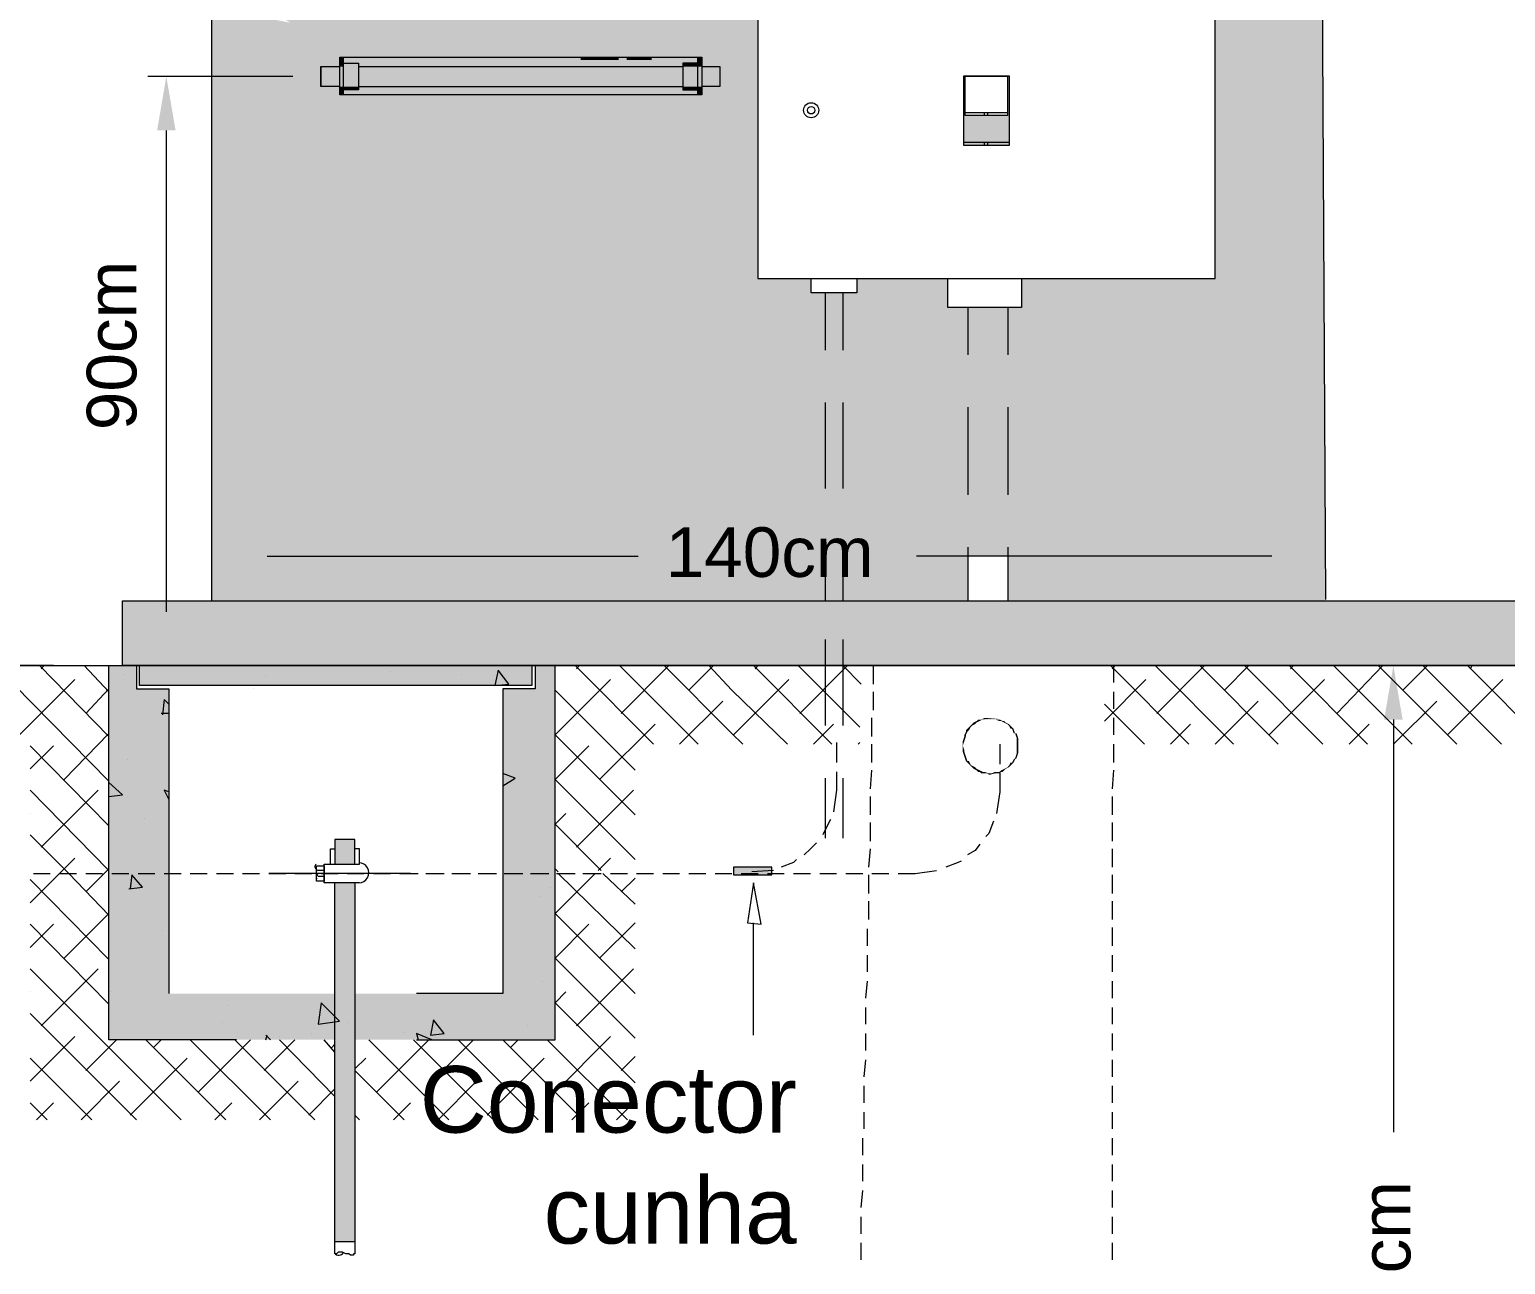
# Model space of a CAD drawing. Header units: millimetres. Extents: x 3949 to 6216, y -1987 to -943.
# Drawn here: x 4916.47 to 4963.29, y -1633.2 to -1594.04 of the extents above; entities that cross this region are included whole.
import ezdxf

# ---------------------------------------------------------------- set-up
doc = ezdxf.new("R2010")
doc.units = ezdxf.units.MM
doc.layers.add('PADRÃO DE ENTRADA', color=7, linetype='Continuous', lineweight=0)
doc.styles.add('ARIAL', font='arial.ttf')

msp = doc.modelspace()

# ---------------------------------------------------------------- hatches: boundary and pattern name
at = {"layer": 'PADRÃO DE ENTRADA', "true_color": 0xffdf7e}
h = msp.add_hatch(color=41, dxfattribs=at)
h.dxf.hatch_style = 1
h.paths.add_polyline_path([(4946.516, -1567.59), (4946.174, -1567.59), (4945.833, -1567.59), (4940.902, -1567.59), (4940.707, -1567.59), (4923.766, -1567.59), (4923.326, -1567.59), (4923.034, -1567.59), (4922.692, -1567.59), (4922.252, -1567.59), (4922.252, -1581.306), (4932.488, -1581.306), (4937.893, -1583.448), (4937.956, -1583.259), (4939.079, -1583.942), (4937.81, -1583.698), (4937.893, -1583.448), (4932.488, -1581.306), (4922.252, -1581.306), (4922.252, -1592.813), (4923.556, -1593.33), (4923.619, -1593.141), (4924.742, -1593.824), (4923.473, -1593.58), (4923.556, -1593.33), (4922.252, -1592.813), (4922.252, -1612.163), (4946.232, -1612.163), (4946.232, -1610.747), (4947.501, -1610.747), (4947.501, -1612.163), (4957.594, -1612.163), (4957.351, -1567.59), (4947.493, -1567.59), (4947.493, -1577.745), (4954.083, -1577.745), (4954.083, -1601.933), (4947.94, -1601.933), (4947.94, -1602.861), (4945.597, -1602.861), (4945.597, -1601.933), (4942.718, -1601.933), (4942.718, -1602.386), (4941.266, -1602.386), (4941.266, -1601.933), (4939.573, -1601.933), (4939.573, -1577.745), (4946.516, -1577.745)])
h.paths.add_polyline_path([(4937.795, -1594.922), (4937.795, -1595.214), (4938.367, -1595.214), (4938.367, -1595.849), (4937.795, -1595.849), (4937.795, -1596.115), (4926.308, -1596.115), (4926.308, -1595.849), (4925.711, -1595.849), (4925.711, -1595.214), (4926.308, -1595.214), (4926.308, -1594.922)], flags=16)
h.paths.add_polyline_path([(4937.199, -1595.214), (4937.199, -1595.112), (4937.656, -1595.112), (4937.656, -1595.95), (4937.199, -1595.95), (4926.905, -1595.849), (4926.905, -1595.95), (4926.422, -1595.95), (4926.422, -1595.112), (4926.905, -1595.112), (4926.905, -1595.214)], flags=0)
h.paths.add_polyline_path([(4936.398, -1612.266), (4943.785, -1612.266), (4943.785, -1609.022), (4936.398, -1609.022)], flags=9)

# ---------------------------------------------------------------- linework, layer by layer
at = {"layer": 'PADRÃO DE ENTRADA', "color": 7, "lineweight": 5}
for points in [[(4957.594, -1612.114), (4957.35, -1567.248)], [(4922.252, -1612.163), (4922.252, -1567.59)], [(4922.252, -1610.65), (4922.252, -1601.13)], [(4942.718, -1601.933), (4942.718, -1602.386), (4941.266, -1602.386), (4941.266, -1601.933)], [(4947.94, -1601.933), (4947.94, -1602.861), (4945.597, -1602.861), (4945.597, -1601.933)], [(4941.712, -1602.386), (4941.712, -1604.205)], [(4942.273, -1602.386), (4942.273, -1604.205)], [(4946.232, -1602.861), (4946.232, -1604.352)], [(4947.501, -1602.861), (4947.501, -1604.352)], [(4941.712, -1605.865), (4941.712, -1608.599)], [(4942.273, -1605.865), (4942.273, -1608.599)], [(4946.232, -1606.012), (4946.232, -1608.794)], [(4947.501, -1606.012), (4947.501, -1608.794)], [(4941.712, -1610.259), (4941.712, -1612.163)], [(4942.273, -1610.259), (4942.273, -1612.163)], [(4946.232, -1610.454), (4946.232, -1612.163)], [(4947.501, -1610.454), (4947.501, -1612.163)], [(4941.712, -1613.383), (4941.712, -1616.117)], [(4942.273, -1613.383), (4942.273, -1616.117)], [(4858.688, -1614.213), (4923.424, -1614.213), (4950.568, -1614.213)], [(4917.224, -1614.213), (4908.143, -1614.213)], [(4923.034, -1626.077), (4918.981, -1626.077), (4918.981, -1614.213), (4919.86, -1614.213), (4919.86, -1614.946), (4920.885, -1614.946), (4920.885, -1624.612)], [(4918.981, -1614.213), (4958.477, -1614.213)], [(4919.47, -1614.506), (4919.47, -1614.506)], [(4923.961, -1614.555), (4923.961, -1614.555)], [(4927.916, -1614.409), (4927.916, -1614.409)], [(4928.746, -1626.077), (4933.139, -1626.077), (4933.139, -1614.213), (4932.505, -1614.213), (4932.505, -1614.946), (4931.479, -1614.946), (4931.479, -1624.612), (4928.746, -1624.612)], [(4930.161, -1614.506), (4930.161, -1614.506)], [(4931.821, -1614.213), (4931.821, -1614.213)], [(4950.764, -1614.213), (4977.078, -1614.213)], [(4959.893, -1614.213), (4959.893, -1614.213)], [(4920.007, -1614.702), (4920.007, -1614.702)], [(4923.571, -1614.946), (4923.571, -1614.946)], [(4926.06, -1614.848), (4926.012, -1614.848)], [(4926.06, -1614.848), (4926.06, -1614.848)], [(4931.479, -1614.946), (4931.479, -1614.946)], [(4920.885, -1615.434), (4920.739, -1615.287), (4920.69, -1615.776)], [(4920.885, -1615.727), (4920.641, -1615.727)], [(4919.567, -1617.191), (4919.567, -1617.191)], [(4931.479, -1617.924), (4931.479, -1618.021), (4931.87, -1617.777), (4931.479, -1617.631)], [(4941.712, -1617.777), (4941.712, -1619.681)], [(4942.273, -1617.777), (4942.273, -1619.681)], [(4918.981, -1618.363), (4919.421, -1618.314), (4918.981, -1617.924)], [(4920.885, -1618.217), (4920.739, -1618.168), (4920.885, -1618.461)], [(4920.104, -1619.047), (4920.104, -1619.047)], [(4919.616, -1621.292), (4920.055, -1621.244), (4919.714, -1620.853), (4919.665, -1621.292)], [(4932.651, -1621.537), (4932.651, -1621.537)], [(4932.993, -1621.244), (4932.993, -1621.244)], [(4920.69, -1622.611), (4920.69, -1622.611)], [(4932.749, -1624.222), (4932.749, -1624.222)], [(4919.03, -1624.563), (4919.03, -1624.563)], [(4922.789, -1625.003), (4922.789, -1625.003)], [(4922.594, -1625.54), (4922.594, -1625.54)], [(4926.549, -1625.54), (4926.549, -1625.54)], [(4928.355, -1625.833), (4928.355, -1625.833)], [(4932.261, -1625.637), (4932.261, -1625.637)], [(4924.108, -1626.077), (4923.961, -1625.93)], [(4923.961, -1626.077), (4924.01, -1625.93)], [(4924.401, -1625.979), (4924.401, -1625.979)], [(4925.426, -1625.882), (4925.426, -1625.882)], [(4929.234, -1626.077), (4928.746, -1625.882), (4928.794, -1626.077)]]:
    msp.add_lwpolyline(points, dxfattribs=at)
at = {"layer": 'PADRÃO DE ENTRADA', "lineweight": 5}
for points in [[(4954.083, -1601.933), (4954.083, -1577.745), (4939.573, -1577.745), (4939.573, -1601.933)], [(4947.555, -1595.518), (4946.101, -1595.518), (4946.101, -1597.703), (4947.555, -1597.703)], [(4946.148, -1595.518), (4947.499, -1595.518), (4947.499, -1596.765), (4946.148, -1596.765)], [(4925.572, -1620.56), (4925.816, -1620.56), (4925.816, -1621.048), (4925.572, -1621.048)]]:
    msp.add_lwpolyline(points, close=True, dxfattribs=at)
at = {"layer": 'PADRÃO DE ENTRADA', "lineweight": 9}
msp.add_lwpolyline([(4926.308, -1596.115), (4926.308, -1594.922), (4937.795, -1594.922), (4937.795, -1596.115)], close=True, dxfattribs=at)
for points in [[(4926.422, -1594.922), (4926.422, -1596.115)], [(4937.656, -1594.922), (4937.656, -1596.115)], [(4925.711, -1595.214), (4925.711, -1595.849)], [(4926.308, -1595.849), (4925.711, -1595.849), (4925.711, -1595.214), (4926.308, -1595.214)], [(4926.422, -1595.112), (4926.905, -1595.112), (4926.905, -1595.95), (4926.422, -1595.95)], [(4926.905, -1595.214), (4937.199, -1595.214)], [(4937.656, -1595.112), (4937.199, -1595.112), (4937.199, -1595.95), (4937.656, -1595.95)], [(4937.795, -1595.214), (4938.367, -1595.214), (4938.367, -1595.849), (4937.795, -1595.849)], [(4926.905, -1595.849), (4937.199, -1595.849)]]:
    msp.add_lwpolyline(points, dxfattribs=at)
at = {"layer": 'PADRÃO DE ENTRADA', "color": 7, "lineweight": 25}
for points in [[(4935.155, -1594.985), (4933.962, -1594.985)], [(4936.196, -1594.985), (4935.422, -1594.985)]]:
    msp.add_lwpolyline(points, dxfattribs=at)
at = {"layer": 'PADRÃO DE ENTRADA', "lineweight": 5}
for points in [[(4924.824, -1595.531), (4920.222, -1595.531)], [(4947.499, -1596.681), (4946.148, -1596.681)], [(4946.767, -1596.765), (4946.767, -1596.681)], [(4946.87, -1596.765), (4946.87, -1596.681)], [(4920.808, -1612.505), (4920.808, -1597.24)], [(4947.555, -1597.619), (4946.101, -1597.619)], [(4946.767, -1597.703), (4946.767, -1597.619)], [(4946.87, -1597.703), (4946.87, -1597.619)], [(4922.252, -1610.845), (4922.252, -1610.21)], [(4957.586, -1610.942), (4957.586, -1610.21)], [(4924.01, -1610.747), (4935.782, -1610.747)], [(4955.878, -1610.747), (4944.61, -1610.747)], [(4943.245, -1614.799), (4943.245, -1614.213)], [(4950.861, -1614.213), (4950.861, -1614.75)], [(4943.245, -1615.629), (4943.245, -1615.043)], [(4950.861, -1615.043), (4950.861, -1615.58)], [(4943.196, -1616.459), (4943.196, -1615.873)], [(4950.861, -1615.873), (4950.861, -1616.41)], [(4959.738, -1615.922), (4959.738, -1629.006)], [(4942.074, -1616.654), (4942.074, -1617.289)], [(4943.196, -1617.289), (4943.196, -1616.703)], [(4947.248, -1616.703), (4947.248, -1617.338)], [(4950.861, -1616.703), (4950.861, -1617.289)], [(4942.074, -1617.582), (4942.074, -1618.168), (4941.976, -1618.851)], [(4943.148, -1618.119), (4943.196, -1617.533)], [(4947.248, -1617.582), (4947.248, -1618.217), (4947.151, -1618.9)], [(4950.861, -1617.533), (4950.812, -1618.119)], [(4943.148, -1618.949), (4943.148, -1618.363)], [(4950.812, -1618.363), (4950.812, -1618.949)], [(4941.878, -1619.095), (4941.683, -1619.486), (4941.634, -1619.584)], [(4943.148, -1619.779), (4943.148, -1619.193)], [(4947.053, -1619.144), (4946.907, -1619.535), (4946.809, -1619.633)], [(4950.812, -1619.193), (4950.812, -1619.779)], [(4926.793, -1620.511), (4926.793, -1619.73), (4926.158, -1619.73), (4926.158, -1620.511)], [(4926.939, -1621.097), (4925.816, -1621.097), (4925.816, -1620.511), (4926.939, -1620.511), (4926.939, -1620.023), (4926.793, -1620.023)], [(4926.012, -1620.511), (4926.012, -1620.023), (4926.158, -1620.023)], [(4941.439, -1619.828), (4941.244, -1620.023), (4941.048, -1620.218)], [(4943.099, -1620.609), (4943.148, -1620.023)], [(4946.614, -1619.877), (4946.467, -1620.072), (4946.223, -1620.218)], [(4950.812, -1620.023), (4950.812, -1620.609)], [(4940.804, -1620.365), (4940.707, -1620.462), (4940.316, -1620.609)], [(4946.028, -1620.414), (4945.93, -1620.462), (4945.54, -1620.609)], [(4916.589, -1620.804), (4917.126, -1620.804)], [(4917.419, -1620.804), (4917.956, -1620.804)], [(4918.249, -1620.804), (4918.786, -1620.804)], [(4919.079, -1620.804), (4919.616, -1620.804)], [(4919.909, -1620.804), (4920.446, -1620.804)], [(4920.739, -1620.804), (4921.276, -1620.804)], [(4921.569, -1620.804), (4922.106, -1620.804)], [(4922.399, -1620.804), (4922.936, -1620.804)], [(4923.229, -1620.804), (4923.766, -1620.804)], [(4928.55, -1620.804), (4924.059, -1620.804)], [(4924.059, -1620.804), (4924.596, -1620.804)], [(4924.889, -1620.804), (4925.426, -1620.804)], [(4925.816, -1620.707), (4925.621, -1620.707)], [(4925.816, -1620.902), (4925.621, -1620.902)], [(4925.719, -1620.804), (4926.256, -1620.804)], [(4926.793, -1621.097), (4926.793, -1632.863), (4926.744, -1632.863), (4926.744, -1632.912), (4926.646, -1632.912), (4926.597, -1632.863), (4926.5, -1632.863), (4926.402, -1632.814), (4926.305, -1632.814), (4926.256, -1632.814), (4926.207, -1632.863), (4926.158, -1632.863), (4926.158, -1621.097)], [(4926.549, -1620.804), (4927.086, -1620.804)], [(4927.379, -1620.804), (4927.916, -1620.804)], [(4928.209, -1620.804), (4928.794, -1620.804)], [(4929.038, -1620.804), (4929.624, -1620.804)], [(4929.868, -1620.804), (4930.454, -1620.804)], [(4930.698, -1620.804), (4931.284, -1620.804)], [(4931.528, -1620.804), (4932.114, -1620.804)], [(4932.358, -1620.804), (4932.944, -1620.804)], [(4933.188, -1620.804), (4933.774, -1620.804)], [(4934.018, -1620.804), (4934.604, -1620.804)], [(4934.897, -1620.804), (4935.434, -1620.804)], [(4935.727, -1620.804), (4936.264, -1620.804)], [(4936.557, -1620.804), (4937.094, -1620.804)], [(4937.387, -1620.804), (4937.924, -1620.804)], [(4938.217, -1620.804), (4938.754, -1620.804)], [(4939.047, -1620.804), (4939.584, -1620.804)], [(4940.072, -1620.707), (4939.388, -1620.755)], [(4939.877, -1620.804), (4940.414, -1620.804)], [(4940.707, -1620.804), (4941.244, -1620.804)], [(4941.536, -1620.804), (4942.074, -1620.804)], [(4942.366, -1620.804), (4942.903, -1620.804)], [(4943.099, -1621.439), (4943.099, -1620.853)], [(4943.196, -1620.804), (4943.733, -1620.804)], [(4944.026, -1620.804), (4944.563, -1620.804), (4945.247, -1620.707)], [(4950.812, -1620.853), (4950.812, -1621.439)], [(4943.099, -1622.269), (4943.099, -1621.683)], [(4950.812, -1621.683), (4950.812, -1622.269)], [(4943.05, -1623.099), (4943.05, -1622.562)], [(4950.812, -1622.513), (4950.812, -1623.099)], [(4943.05, -1623.929), (4943.05, -1623.392)], [(4950.812, -1623.392), (4950.812, -1623.929)], [(4943.001, -1624.759), (4943.05, -1624.222)], [(4950.812, -1624.222), (4950.812, -1624.759)], [(4943.001, -1625.589), (4943.001, -1625.052)], [(4950.812, -1625.052), (4950.812, -1625.589)], [(4943.001, -1626.419), (4943.001, -1625.882)], [(4950.812, -1625.882), (4950.812, -1626.419)], [(4942.952, -1627.249), (4943.001, -1626.711)], [(4950.812, -1626.711), (4950.812, -1627.249)], [(4942.952, -1628.078), (4942.952, -1627.541)], [(4950.812, -1627.541), (4950.812, -1628.078)], [(4942.952, -1628.908), (4942.952, -1628.371)], [(4950.812, -1628.371), (4950.812, -1628.908)], [(4942.903, -1629.738), (4942.903, -1629.201)], [(4950.812, -1629.201), (4950.812, -1629.738)], [(4942.903, -1630.568), (4942.903, -1630.031)], [(4950.812, -1630.031), (4950.812, -1630.568)], [(4942.855, -1631.398), (4942.903, -1630.861)], [(4950.812, -1630.861), (4950.812, -1631.398)], [(4942.855, -1632.228), (4942.855, -1631.691)], [(4950.812, -1631.691), (4950.812, -1632.228)], [(4926.158, -1632.472), (4926.793, -1632.472)], [(4926.305, -1632.814), (4926.305, -1632.814)], [(4942.855, -1633.058), (4942.855, -1632.521)], [(4950.812, -1632.521), (4950.812, -1633.058)]]:
    msp.add_lwpolyline(points, dxfattribs=at)
at = {"layer": 'PADRÃO DE ENTRADA', "color": 7, "lineweight": 5}
for points in [[(4977.078, -1614.213), (4949.006, -1614.213), (4919.421, -1614.213), (4919.421, -1612.163), (4977.078, -1612.163)], [(4919.958, -1614.213), (4932.407, -1614.213), (4932.407, -1614.848), (4919.958, -1614.848)], [(4931.333, -1614.36), (4931.235, -1614.848), (4931.675, -1614.799)], [(4925.621, -1625.589), (4926.305, -1625.491), (4925.719, -1624.905)], [(4929.283, -1625.442), (4929.185, -1625.93), (4929.624, -1625.882)]]:
    msp.add_lwpolyline(points, close=True, dxfattribs=at)
at = {"layer": 'PADRÃO DE ENTRADA', "color": 34, "lineweight": 5, "true_color": 0x944900}
for points in [[(4918.981, -1617.875), (4915.369, -1614.213)], [(4918.981, -1616.459), (4916.785, -1614.213)], [(4916.833, -1614.311), (4916.931, -1614.213)], [(4918.981, -1615.043), (4918.2, -1614.213)], [(4936.264, -1616.703), (4933.774, -1614.213)], [(4933.823, -1614.311), (4933.921, -1614.213)], [(4937.68, -1616.703), (4935.19, -1614.213)], [(4935.239, -1615.727), (4936.752, -1614.213)], [(4939.095, -1616.703), (4938.754, -1616.362), (4936.606, -1614.213)], [(4937.387, -1614.995), (4938.168, -1614.213)], [(4940.511, -1616.703), (4938.754, -1614.995), (4938.021, -1614.213)], [(4941.927, -1616.703), (4939.437, -1614.213)], [(4939.486, -1614.311), (4939.584, -1614.213)], [(4942.806, -1616.166), (4940.853, -1614.213)], [(4940.902, -1615.727), (4942.415, -1614.213)], [(4942.855, -1614.799), (4942.269, -1614.213)], [(4953.253, -1616.703), (4950.764, -1614.213)], [(4950.812, -1614.311), (4950.91, -1614.213)], [(4954.669, -1616.703), (4952.179, -1614.213)], [(4952.228, -1615.727), (4953.742, -1614.213)], [(4956.085, -1616.703), (4953.595, -1614.213)], [(4954.376, -1614.995), (4955.157, -1614.213)], [(4957.501, -1616.703), (4955.011, -1614.213)], [(4958.917, -1616.703), (4956.427, -1614.213)], [(4956.476, -1614.311), (4956.573, -1614.213)], [(4960.332, -1616.703), (4957.843, -1614.213)], [(4957.94, -1615.727), (4959.405, -1614.213)], [(4961.748, -1616.703), (4959.258, -1614.213)], [(4960.039, -1614.995), (4960.821, -1614.213)], [(4963.164, -1616.703), (4960.674, -1614.213)], [(4964.58, -1616.703), (4962.09, -1614.213)], [(4962.188, -1614.311), (4962.236, -1614.213)], [(4916.15, -1616.41), (4917.907, -1614.653)], [(4918.249, -1615.727), (4918.981, -1614.946)], [(4935.678, -1618.949), (4933.139, -1616.41), (4934.897, -1614.653)], [(4935.678, -1617.533), (4933.139, -1614.995)], [(4938.803, -1616.41), (4940.56, -1614.653)], [(4950.568, -1615.971), (4951.886, -1614.653)], [(4955.792, -1616.41), (4957.55, -1614.653)], [(4961.455, -1616.41), (4963.213, -1614.653)], [(4937.094, -1616.703), (4938.461, -1615.336)], [(4951.838, -1616.703), (4950.568, -1615.434)], [(4954.083, -1616.703), (4955.45, -1615.336)], [(4959.747, -1616.703), (4961.114, -1615.336)], [(4917.566, -1617.826), (4918.981, -1616.362)], [(4934.555, -1617.826), (4936.313, -1616.069)], [(4941.341, -1616.703), (4941.976, -1616.069)], [(4952.668, -1616.703), (4953.302, -1616.069)], [(4958.331, -1616.703), (4958.965, -1616.069)], [(4918.981, -1619.291), (4916.492, -1616.752)], [(4916.492, -1617.484), (4917.224, -1616.752)], [(4935.678, -1620.365), (4933.139, -1617.826), (4934.213, -1616.752)], [(4942.757, -1616.703), (4942.806, -1616.654)], [(4918.981, -1620.707), (4916.492, -1618.168)], [(4916.833, -1619.974), (4918.64, -1618.168)], [(4933.823, -1619.974), (4935.629, -1618.168)], [(4916.492, -1618.9), (4916.492, -1618.9)], [(4918.981, -1619.242), (4918.981, -1619.242)], [(4934.604, -1620.707), (4933.139, -1619.242), (4933.481, -1618.9)], [(4918.981, -1622.122), (4917.712, -1620.804), (4916.492, -1619.584)], [(4916.492, -1621.732), (4917.419, -1620.804), (4917.907, -1620.316)], [(4918.249, -1621.39), (4918.835, -1620.804), (4918.981, -1620.658)], [(4933.237, -1620.755), (4933.139, -1620.658)], [(4934.506, -1620.707), (4934.897, -1620.316)], [(4918.981, -1623.538), (4916.492, -1620.999)], [(4935.678, -1624.612), (4933.139, -1622.074), (4934.409, -1620.804)], [(4935.678, -1623.196), (4933.237, -1620.804)], [(4935.678, -1621.781), (4934.653, -1620.804)], [(4935.239, -1621.39), (4935.678, -1620.951)], [(4917.566, -1623.489), (4918.981, -1622.074)], [(4918.981, -1624.954), (4916.492, -1622.415)], [(4916.492, -1623.148), (4917.224, -1622.415)], [(4935.678, -1626.028), (4933.139, -1623.489), (4934.213, -1622.415)], [(4934.555, -1623.489), (4935.678, -1622.366)], [(4921.276, -1628.615), (4916.492, -1623.831)], [(4916.833, -1625.637), (4918.64, -1623.831)], [(4933.823, -1625.637), (4935.629, -1623.831)], [(4916.492, -1624.563), (4916.492, -1624.563)], [(4918.981, -1624.905), (4918.981, -1624.905)], [(4935.678, -1627.444), (4933.139, -1624.905), (4933.481, -1624.563)], [(4919.86, -1628.615), (4916.492, -1625.247)], [(4916.492, -1627.395), (4917.907, -1625.979)], [(4918.249, -1627.053), (4919.226, -1626.077)], [(4922.692, -1628.615), (4920.153, -1626.077)], [(4920.397, -1626.321), (4920.641, -1626.077)], [(4924.108, -1628.615), (4921.569, -1626.077)], [(4921.813, -1627.737), (4923.473, -1626.077)], [(4925.523, -1628.615), (4922.985, -1626.077)], [(4923.912, -1627.053), (4924.889, -1626.077)], [(4926.158, -1627.883), (4924.401, -1626.077)], [(4926.158, -1626.467), (4925.816, -1626.077)], [(4926.06, -1626.321), (4926.158, -1626.223)], [(4929.771, -1628.615), (4927.232, -1626.077)], [(4927.476, -1627.737), (4929.136, -1626.077)], [(4931.187, -1628.615), (4928.648, -1626.077)], [(4929.575, -1627.053), (4930.552, -1626.077)], [(4932.602, -1628.615), (4930.064, -1626.077)], [(4934.018, -1628.615), (4931.479, -1626.077)], [(4931.724, -1626.321), (4931.968, -1626.077)], [(4935.434, -1628.615), (4932.895, -1626.077)], [(4933.139, -1627.737), (4934.897, -1625.979)], [(4918.444, -1628.615), (4916.492, -1626.663)], [(4919.665, -1628.469), (4921.471, -1626.663)], [(4926.793, -1627.004), (4927.134, -1626.663)], [(4930.991, -1628.469), (4932.798, -1626.663)], [(4935.239, -1627.053), (4935.678, -1626.614)], [(4928.355, -1628.615), (4926.793, -1627.053)], [(4918.103, -1628.615), (4919.323, -1627.395)], [(4923.766, -1628.615), (4924.986, -1627.395)], [(4925.328, -1628.469), (4926.158, -1627.639)], [(4929.429, -1628.615), (4930.65, -1627.395)], [(4917.029, -1628.615), (4916.492, -1628.078)], [(4916.687, -1628.615), (4917.224, -1628.078)], [(4922.35, -1628.615), (4922.887, -1628.078)], [(4928.013, -1628.615), (4928.55, -1628.078)], [(4933.676, -1628.615), (4934.213, -1628.078)], [(4935.092, -1628.615), (4935.678, -1628.03)], [(4926.939, -1628.615), (4926.793, -1628.469)]]:
    msp.add_lwpolyline(points, dxfattribs=at)
at = {"layer": 'PADRÃO DE ENTRADA', "lineweight": 5}
msp.add_lwpolyline([(4925.596, -1620.98, -0.528359), (4925.613, -1620.86, -0.481941), (4925.619, -1620.684)], format="xyb", dxfattribs=at)
at = {"layer": 'PADRÃO DE ENTRADA', "color": 3, "lineweight": 5}
msp.add_lwpolyline([(4940.023, -1620.609), (4938.803, -1620.609), (4938.803, -1620.853), (4940.023, -1620.853)], close=True, dxfattribs=at)
at = {"layer": 'PADRÃO DE ENTRADA', "color": 150, "lineweight": 5, "true_color": 0x007eff}
msp.add_lwpolyline([(4939.681, -1622.415), (4939.437, -1621.097), (4939.242, -1622.366)], close=True, dxfattribs=at)
msp.add_lwpolyline([(4939.437, -1625.93), (4939.437, -1622.366)], dxfattribs=at)
at = {"layer": 'PADRÃO DE ENTRADA', "lineweight": 5}
for radius in [0.239, 0.117]:
    msp.add_circle((4941.266, -1596.601), radius, dxfattribs=at)
for centre, radius, start, end in [((4925.645, -1620.585), 0.122, 138.7807, 237.9542), ((4926.915, -1620.78), 0.317, 269.9983, 90.0017), ((4926.28, -1632.741), 0.171, 218.5338, 328.7506)]:
    msp.add_arc(centre, radius, start, end, dxfattribs=at)
at = {"layer": 'PADRÃO DE ENTRADA', "color": 9, "true_color": 0xc6c7c9, "transparency": 33554559}
for points in [[(4926.422, -1594.922), (4926.308, -1594.922), (4926.422, -1595.112)], [(4926.308, -1594.922), (4926.422, -1595.112), (4926.308, -1595.112)], [(4937.656, -1594.922), (4926.422, -1594.922), (4937.656, -1595.112)], [(4926.422, -1594.922), (4937.656, -1595.112), (4926.422, -1595.112)], [(4937.795, -1594.922), (4937.656, -1594.922), (4937.795, -1595.112)], [(4937.656, -1594.922), (4937.795, -1595.112), (4937.656, -1595.112)], [(4926.308, -1595.214), (4925.711, -1595.214), (4926.308, -1595.849)], [(4925.711, -1595.214), (4926.308, -1595.849), (4925.711, -1595.849)], [(4926.422, -1595.112), (4926.308, -1595.112), (4926.422, -1595.214)], [(4926.308, -1595.112), (4926.422, -1595.214), (4926.308, -1595.214)], [(4926.422, -1595.214), (4926.308, -1595.214), (4926.422, -1595.849)], [(4926.308, -1595.214), (4926.422, -1595.849), (4926.308, -1595.849)], [(4926.905, -1595.112), (4926.422, -1595.112), (4926.905, -1595.849)], [(4926.422, -1595.112), (4926.905, -1595.849), (4926.422, -1595.849)], [(4937.199, -1595.112), (4926.905, -1595.112), (4937.199, -1595.214)], [(4926.905, -1595.112), (4937.199, -1595.214), (4926.905, -1595.214)], [(4937.199, -1595.214), (4926.905, -1595.214), (4937.199, -1595.849)], [(4926.905, -1595.214), (4937.199, -1595.849), (4926.905, -1595.849)], [(4937.656, -1595.112), (4937.199, -1595.112), (4937.656, -1595.214)], [(4937.199, -1595.112), (4937.656, -1595.214), (4937.199, -1595.214)], [(4937.656, -1595.214), (4937.199, -1595.214), (4937.656, -1595.849)], [(4937.199, -1595.214), (4937.656, -1595.849), (4937.199, -1595.849)], [(4937.795, -1595.112), (4937.656, -1595.112), (4937.795, -1595.214)], [(4937.656, -1595.112), (4937.795, -1595.214), (4937.656, -1595.214)], [(4937.795, -1595.214), (4937.656, -1595.214), (4937.795, -1595.849)], [(4937.656, -1595.214), (4937.795, -1595.849), (4937.656, -1595.849)], [(4938.367, -1595.214), (4937.795, -1595.214), (4938.367, -1595.849)], [(4937.795, -1595.214), (4938.367, -1595.849), (4937.795, -1595.849)], [(4926.422, -1595.849), (4926.308, -1595.849), (4926.422, -1595.95)], [(4926.308, -1595.849), (4926.422, -1595.95), (4926.308, -1595.95)], [(4926.905, -1595.849), (4926.422, -1595.849), (4926.905, -1595.95)], [(4926.422, -1595.849), (4926.905, -1595.95), (4926.422, -1595.95)], [(4937.199, -1595.849), (4926.905, -1595.849), (4937.199, -1595.95)], [(4926.905, -1595.849), (4937.199, -1595.95), (4926.905, -1595.95)], [(4937.656, -1595.849), (4937.199, -1595.849), (4937.656, -1595.95)], [(4937.199, -1595.849), (4937.656, -1595.95), (4937.199, -1595.95)], [(4937.795, -1595.849), (4937.656, -1595.849), (4937.795, -1595.95)], [(4937.656, -1595.849), (4937.795, -1595.95), (4937.656, -1595.95)], [(4926.422, -1595.95), (4926.308, -1595.95), (4926.422, -1596.115)], [(4926.308, -1595.95), (4926.422, -1596.115), (4926.308, -1596.115)], [(4937.656, -1595.95), (4926.422, -1595.95), (4937.656, -1596.115)], [(4926.422, -1595.95), (4937.656, -1596.115), (4926.422, -1596.115)], [(4937.795, -1595.95), (4937.656, -1595.95), (4937.795, -1596.115)], [(4937.656, -1595.95), (4937.795, -1596.115), (4937.656, -1596.115)], [(4918.981, -1614.213), (4919.86, -1614.213), (4918.981, -1614.946)], [(4919.86, -1614.213), (4918.981, -1614.946), (4919.86, -1614.946)], [(4919.958, -1614.213), (4932.407, -1614.213), (4919.958, -1614.848)], [(4932.407, -1614.213), (4919.958, -1614.848), (4932.407, -1614.848)], [(4932.505, -1614.213), (4933.139, -1614.213), (4932.505, -1614.946)], [(4933.139, -1614.213), (4932.505, -1614.946), (4933.139, -1614.946)], [(4918.981, -1620.804), (4920.885, -1620.804), (4920.885, -1614.946)], [(4920.885, -1614.946), (4918.981, -1614.946), (4918.981, -1620.804)], [(4931.479, -1620.804), (4933.139, -1620.804), (4933.139, -1614.946)], [(4933.139, -1614.946), (4931.479, -1614.946), (4931.479, -1620.804)], [(4920.885, -1620.804), (4918.981, -1620.804), (4918.981, -1620.804)], [(4918.981, -1620.804), (4918.981, -1620.804), (4920.885, -1620.804)], [(4918.981, -1620.804), (4920.885, -1620.804), (4918.981, -1624.612)], [(4920.885, -1620.804), (4918.981, -1624.612), (4920.885, -1624.612)], [(4933.139, -1620.804), (4931.479, -1620.804), (4931.479, -1620.804)], [(4931.479, -1620.804), (4931.479, -1620.804), (4933.139, -1620.804)], [(4931.479, -1620.804), (4933.139, -1620.804), (4931.479, -1624.612)], [(4933.139, -1620.804), (4931.479, -1624.612), (4933.139, -1624.612)], [(4918.981, -1624.612), (4923.034, -1624.612), (4918.981, -1626.077)], [(4923.034, -1624.612), (4918.981, -1626.077), (4923.034, -1626.077)], [(4923.034, -1624.612), (4933.139, -1624.612), (4923.034, -1626.077)], [(4933.139, -1624.612), (4923.034, -1626.077), (4933.139, -1626.077)]]:
    msp.add_solid(points, dxfattribs=at)
at = {"layer": 'PADRÃO DE ENTRADA', "transparency": 33554559}
for points in [[(4920.515, -1597.24), (4921.101, -1597.24), (4920.808, -1595.531)], [(4924.01, -1610.503), (4924.01, -1611.04), (4922.252, -1610.747)], [(4955.878, -1610.503), (4955.878, -1611.04), (4957.586, -1610.747)], [(4921.101, -1612.505), (4920.515, -1612.505), (4920.808, -1614.213)], [(4959.445, -1615.922), (4960.031, -1615.922), (4959.738, -1614.213)], [(4946.516, -1615.971), (4946.614, -1615.971), (4946.419, -1616.02)], [(4946.614, -1615.971), (4946.419, -1616.02), (4946.516, -1616.02)], [(4946.565, -1615.922), (4946.711, -1615.922), (4946.516, -1615.971)], [(4946.711, -1615.922), (4946.516, -1615.971), (4946.614, -1615.971)], [(4946.614, -1615.922), (4946.76, -1615.922), (4946.565, -1615.922)], [(4946.76, -1615.922), (4946.565, -1615.922), (4946.711, -1615.922)], [(4946.663, -1615.922), (4946.907, -1615.922), (4946.614, -1615.922)], [(4946.907, -1615.922), (4946.614, -1615.922), (4946.76, -1615.922)], [(4946.76, -1615.873), (4947.151, -1615.873), (4946.663, -1615.922)], [(4947.151, -1615.873), (4946.663, -1615.922), (4947.248, -1615.922)], [(4946.907, -1615.922), (4946.663, -1615.922), (4946.663, -1615.922)], [(4946.663, -1615.922), (4946.663, -1615.922), (4946.907, -1615.922)], [(4946.858, -1615.873), (4947.102, -1615.873), (4946.76, -1615.873)], [(4947.102, -1615.873), (4946.76, -1615.873), (4947.151, -1615.873)], [(4946.907, -1615.873), (4946.858, -1615.873), (4947.102, -1615.873)], [(4947.004, -1615.922), (4947.248, -1615.922), (4946.907, -1615.922)], [(4947.004, -1615.922), (4947.004, -1615.922), (4947.248, -1615.922)], [(4947.102, -1615.922), (4947.248, -1615.922), (4947.004, -1615.922)], [(4947.102, -1615.922), (4947.102, -1615.922), (4947.248, -1615.922)], [(4947.102, -1615.922), (4947.248, -1615.922), (4947.248, -1615.971)], [(4947.248, -1615.922), (4947.248, -1615.971), (4947.346, -1615.971)], [(4947.248, -1615.971), (4947.346, -1615.971), (4947.297, -1615.971)], [(4947.346, -1615.971), (4947.297, -1615.971), (4947.395, -1615.971)], [(4947.297, -1615.971), (4947.395, -1615.971), (4947.395, -1616.02)], [(4947.395, -1615.971), (4947.395, -1616.02), (4947.444, -1616.02)], [(4946.126, -1616.459), (4946.174, -1616.459), (4946.077, -1616.606)], [(4946.174, -1616.459), (4946.077, -1616.606), (4946.126, -1616.606)], [(4946.174, -1616.313), (4946.223, -1616.313), (4946.126, -1616.41)], [(4946.223, -1616.313), (4946.126, -1616.41), (4946.174, -1616.41)], [(4946.126, -1616.41), (4946.174, -1616.41), (4946.126, -1616.459)], [(4946.174, -1616.41), (4946.126, -1616.459), (4946.174, -1616.459)], [(4946.272, -1616.166), (4946.321, -1616.166), (4946.174, -1616.264)], [(4946.321, -1616.166), (4946.174, -1616.264), (4946.272, -1616.264)], [(4946.174, -1616.264), (4946.272, -1616.264), (4946.174, -1616.313)], [(4946.272, -1616.264), (4946.174, -1616.313), (4946.223, -1616.313)], [(4946.321, -1616.117), (4946.37, -1616.117), (4946.272, -1616.166)], [(4946.37, -1616.117), (4946.272, -1616.166), (4946.321, -1616.166)], [(4946.37, -1616.069), (4946.467, -1616.069), (4946.321, -1616.117)], [(4946.467, -1616.069), (4946.321, -1616.117), (4946.37, -1616.117)], [(4946.419, -1616.02), (4946.516, -1616.02), (4946.37, -1616.069)], [(4946.516, -1616.02), (4946.37, -1616.069), (4946.467, -1616.069)], [(4947.395, -1616.02), (4947.444, -1616.02), (4947.493, -1616.069)], [(4947.444, -1616.02), (4947.493, -1616.069), (4947.541, -1616.069)], [(4947.493, -1616.069), (4947.541, -1616.069), (4947.541, -1616.117)], [(4947.541, -1616.069), (4947.541, -1616.117), (4947.59, -1616.117)], [(4947.541, -1616.117), (4947.59, -1616.117), (4947.59, -1616.215)], [(4947.59, -1616.117), (4947.59, -1616.215), (4947.688, -1616.215)], [(4947.639, -1616.215), (4947.688, -1616.215), (4947.59, -1616.215)], [(4947.639, -1616.215), (4947.639, -1616.215), (4947.688, -1616.215)], [(4947.639, -1616.215), (4947.688, -1616.215), (4947.688, -1616.362)], [(4947.688, -1616.215), (4947.688, -1616.362), (4947.737, -1616.362)], [(4947.737, -1616.362), (4947.688, -1616.362), (4947.688, -1616.362)], [(4947.737, -1616.362), (4947.786, -1616.362), (4947.786, -1616.362)], [(4947.737, -1616.362), (4947.786, -1616.362), (4947.786, -1616.508)], [(4947.786, -1616.362), (4947.786, -1616.508), (4947.834, -1616.508)], [(4946.126, -1616.606), (4946.077, -1616.606), (4946.077, -1616.606)], [(4946.077, -1616.752), (4946.077, -1616.752), (4946.126, -1616.606)], [(4946.077, -1616.752), (4946.126, -1616.606), (4946.077, -1616.606)], [(4946.077, -1616.752), (4946.077, -1616.899), (4946.126, -1616.899)], [(4946.077, -1616.899), (4946.126, -1616.899), (4946.077, -1616.947)], [(4946.126, -1616.899), (4946.077, -1616.947), (4946.126, -1616.947)], [(4946.077, -1616.947), (4946.126, -1616.947), (4946.126, -1617.094)], [(4946.126, -1616.947), (4946.126, -1617.094), (4946.174, -1617.094)], [(4947.834, -1616.508), (4947.786, -1616.508), (4947.786, -1616.508)], [(4947.786, -1616.508), (4947.834, -1616.508), (4947.786, -1616.654)], [(4947.834, -1616.508), (4947.786, -1616.654), (4947.834, -1616.654)], [(4947.834, -1616.654), (4947.786, -1616.654), (4947.786, -1616.654)], [(4947.786, -1616.654), (4947.834, -1616.654), (4947.786, -1616.85)], [(4947.834, -1616.654), (4947.786, -1616.85), (4947.834, -1616.85)], [(4947.834, -1616.85), (4947.786, -1616.85), (4947.786, -1616.85)], [(4947.786, -1616.85), (4947.834, -1616.85), (4947.786, -1616.996)], [(4947.834, -1616.85), (4947.786, -1616.996), (4947.834, -1616.996)], [(4946.174, -1617.094), (4946.126, -1617.094), (4946.126, -1617.094)], [(4946.126, -1617.094), (4946.174, -1617.094), (4946.174, -1617.24)], [(4946.174, -1617.094), (4946.174, -1617.24), (4946.223, -1617.24)], [(4946.174, -1617.24), (4946.223, -1617.24), (4946.272, -1617.24)], [(4946.223, -1617.24), (4946.174, -1617.24), (4946.174, -1617.24)], [(4946.174, -1617.24), (4946.272, -1617.24), (4946.272, -1617.338)], [(4946.272, -1617.24), (4946.272, -1617.338), (4946.321, -1617.338)], [(4946.272, -1617.338), (4946.321, -1617.338), (4946.321, -1617.387)], [(4946.321, -1617.338), (4946.321, -1617.387), (4946.37, -1617.387)], [(4946.321, -1617.387), (4946.37, -1617.387), (4946.37, -1617.436)], [(4946.37, -1617.387), (4946.37, -1617.436), (4946.467, -1617.436)], [(4947.541, -1617.387), (4947.59, -1617.387), (4947.493, -1617.436)], [(4947.59, -1617.387), (4947.493, -1617.436), (4947.541, -1617.436)], [(4947.59, -1617.289), (4947.688, -1617.289), (4947.541, -1617.387)], [(4947.688, -1617.289), (4947.541, -1617.387), (4947.59, -1617.387)], [(4947.59, -1617.289), (4947.59, -1617.289), (4947.688, -1617.289)], [(4947.59, -1617.289), (4947.688, -1617.289), (4947.639, -1617.289)], [(4947.688, -1617.191), (4947.737, -1617.191), (4947.639, -1617.289)], [(4947.737, -1617.191), (4947.639, -1617.289), (4947.688, -1617.289)], [(4947.737, -1617.143), (4947.786, -1617.143), (4947.688, -1617.191)], [(4947.786, -1617.143), (4947.688, -1617.191), (4947.737, -1617.191)], [(4947.786, -1616.996), (4947.834, -1616.996), (4947.737, -1617.143)], [(4947.834, -1616.996), (4947.737, -1617.143), (4947.786, -1617.143)], [(4947.834, -1616.996), (4947.786, -1616.996), (4947.786, -1616.996)], [(4946.37, -1617.436), (4946.467, -1617.436), (4946.419, -1617.484)], [(4946.467, -1617.436), (4946.419, -1617.484), (4946.516, -1617.484)], [(4946.419, -1617.484), (4946.516, -1617.484), (4946.516, -1617.533)], [(4946.516, -1617.484), (4946.516, -1617.533), (4946.614, -1617.533)], [(4946.516, -1617.533), (4946.614, -1617.533), (4946.565, -1617.582)], [(4946.614, -1617.533), (4946.565, -1617.582), (4946.711, -1617.582)], [(4946.565, -1617.582), (4946.711, -1617.582), (4946.614, -1617.582)], [(4946.711, -1617.582), (4946.614, -1617.582), (4946.76, -1617.582)], [(4946.614, -1617.582), (4946.76, -1617.582), (4946.663, -1617.631)], [(4946.76, -1617.582), (4946.663, -1617.631), (4946.907, -1617.631)], [(4946.663, -1617.631), (4947.248, -1617.631), (4946.76, -1617.631)], [(4947.248, -1617.631), (4946.76, -1617.631), (4947.151, -1617.631)], [(4947.151, -1617.631), (4946.76, -1617.631), (4946.858, -1617.631)], [(4947.151, -1617.631), (4947.102, -1617.631), (4946.858, -1617.631)], [(4947.102, -1617.631), (4946.858, -1617.631), (4946.907, -1617.68)], [(4946.907, -1617.631), (4946.907, -1617.631), (4947.248, -1617.631)], [(4946.907, -1617.631), (4947.248, -1617.631), (4947.004, -1617.631)], [(4947.102, -1617.582), (4947.248, -1617.582), (4947.004, -1617.631)], [(4947.248, -1617.582), (4947.004, -1617.631), (4947.248, -1617.631)], [(4947.102, -1617.582), (4947.248, -1617.582), (4947.346, -1617.582)], [(4947.248, -1617.582), (4947.346, -1617.582), (4947.102, -1617.582)], [(4947.297, -1617.533), (4947.395, -1617.533), (4947.248, -1617.582)], [(4947.395, -1617.533), (4947.248, -1617.582), (4947.346, -1617.582)], [(4947.395, -1617.484), (4947.444, -1617.484), (4947.297, -1617.533)], [(4947.444, -1617.484), (4947.297, -1617.533), (4947.395, -1617.533)], [(4947.493, -1617.436), (4947.541, -1617.436), (4947.395, -1617.484)], [(4947.541, -1617.436), (4947.395, -1617.484), (4947.444, -1617.484)], [(4926.158, -1619.73), (4926.793, -1619.73), (4926.158, -1620.511)], [(4926.793, -1619.73), (4926.158, -1620.511), (4926.793, -1620.511)], [(4926.158, -1621.097), (4926.793, -1621.097), (4926.158, -1624.612)], [(4926.793, -1621.097), (4926.158, -1624.612), (4926.793, -1624.612)], [(4926.158, -1624.612), (4926.793, -1624.612), (4926.158, -1626.077)], [(4926.793, -1624.612), (4926.158, -1626.077), (4926.793, -1626.077)], [(4926.158, -1626.077), (4926.793, -1626.077), (4926.158, -1632.472)], [(4926.793, -1626.077), (4926.158, -1632.472), (4926.793, -1632.472)]]:
    msp.add_solid(points, dxfattribs=at)
at = {"layer": 'PADRÃO DE ENTRADA', "color": 9, "true_color": 0xc7c8ca, "transparency": 33554559}
for points in [[(4946.148, -1595.518), (4946.101, -1595.518), (4946.148, -1596.765)], [(4946.101, -1595.518), (4946.148, -1596.765), (4946.101, -1596.765)], [(4947.555, -1595.518), (4947.499, -1595.518), (4947.555, -1596.765)], [(4947.499, -1595.518), (4947.555, -1596.765), (4947.499, -1596.765)], [(4947.555, -1596.765), (4946.101, -1596.765), (4947.555, -1597.703)], [(4946.101, -1596.765), (4947.555, -1597.703), (4946.101, -1597.703)]]:
    msp.add_solid(points, dxfattribs=at)
at = {"layer": 'PADRÃO DE ENTRADA', "color": 252, "true_color": 0x929497, "transparency": 33554559}
for points in [[(4919.421, -1612.163), (4949.006, -1612.163), (4919.421, -1614.213)], [(4949.006, -1612.163), (4919.421, -1614.213), (4949.006, -1614.213)], [(4949.006, -1612.163), (4977.078, -1612.163), (4949.006, -1614.213)], [(4977.078, -1612.163), (4949.006, -1614.213), (4977.078, -1614.213)]]:
    msp.add_solid(points, dxfattribs=at)
at = {"layer": 'PADRÃO DE ENTRADA', "color": 3, "transparency": 33554559}
for points in [[(4938.803, -1620.609), (4940.023, -1620.609), (4938.803, -1620.853)], [(4940.023, -1620.609), (4938.803, -1620.853), (4940.023, -1620.853)]]:
    msp.add_solid(points, dxfattribs=at)

# ---------------------------------------------------------------- texts
at = {"layer": 'PADRÃO DE ENTRADA', "color": 30, "char_height": 1.574, "width": 18.34775, "rotation": 90, "style": 'ARIAL'}
for s, insert, attachment_point in [('90cm', (4919.88, -1606.746), 7), ('160cm', (4958.704, -1637.157), 1)]:
    msp.add_mtext(s, dxfattribs=dict(at, insert=insert, attachment_point=attachment_point))
at = {"layer": 'PADRÃO DE ENTRADA', "color": 30, "attachment_point": 3, "style": 'ARIAL'}
for s, insert, char_height, width in [('140cm', (4943.25, -1609.826), 1.574, 18.34775), ('Conector\\Pcunha', (4940.811, -1626.912), 2.1108, 5.0219)]:
    msp.add_mtext(s, dxfattribs=dict(at, insert=insert, char_height=char_height, width=width))

doc.saveas('drawing.dxf')
